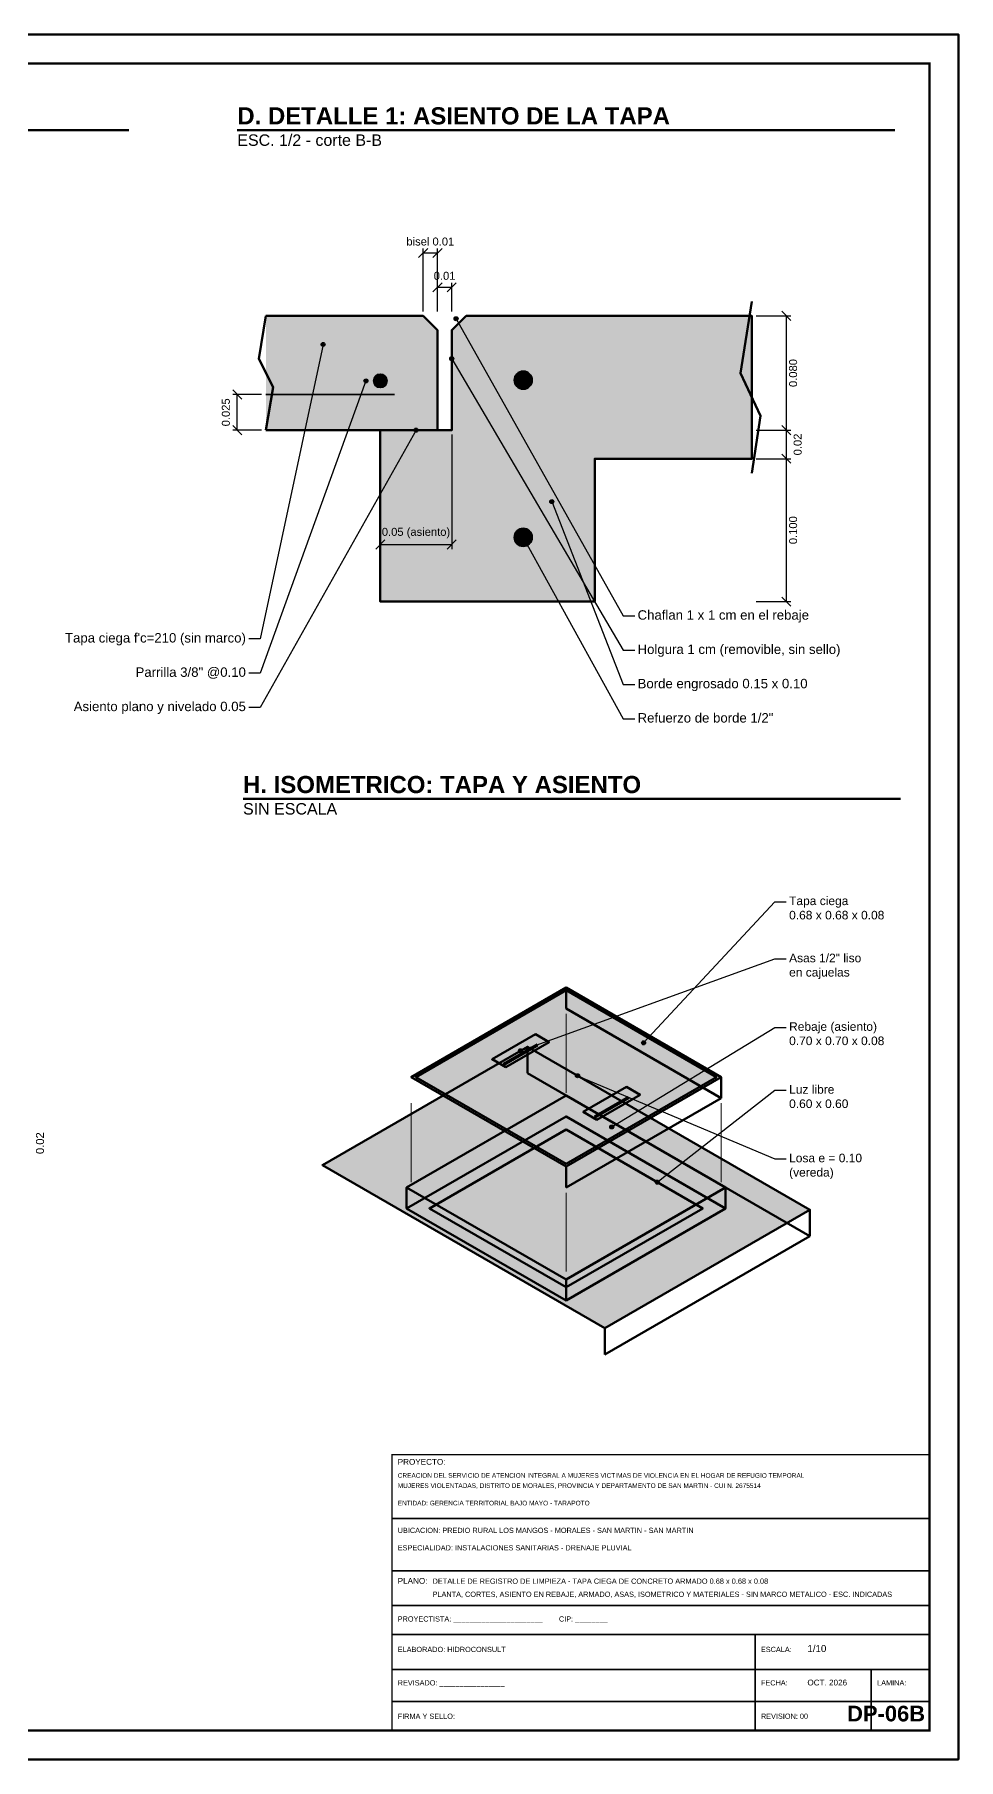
# Model space of a CAD drawing. Header units: metres. Extents: x 349021 to 349543, y 9281040 to 9281959.
# Drawn here: x 349201.21 to 349204.39, y 9281639.79 to 9281645.73 of the extents above; entities that cross this region are included whole.
import ezdxf
from ezdxf.enums import TextEntityAlignment as Align

# ---------------------------------------------------------------- set-up
doc = ezdxf.new("R2010")
doc.units = ezdxf.units.M
doc.header["$LTSCALE"] = 0.25
doc.linetypes.add('CENTER', pattern=[5.08, 3.175, -0.635, 0.635, -0.635])
for name, color, linetype, lineweight in [('ACERO', 1, 'CONTINUOUS', 35), ('ACERO_LISO', 30, 'Continuous', 40), ('CONCRETO', 250, 'CONTINUOUS', 50), ('CONCRETO_ACHURADO', 253, 'Continuous', 13), ('COTAS', 94, 'CONTINUOUS', 18), ('EJES', 1, 'CENTER', 18), ('MARCO', 7, 'CONTINUOUS', 50), ('NOTAS_LLAMADA', 30, 'Continuous', 25), ('ROTULO', 7, 'CONTINUOUS', 35), ('TAPA', 8, 'Continuous', 50), ('TEXTO', 7, 'Continuous', 25), ('TITULOS', 160, 'CONTINUOUS', 35)]:
    doc.layers.add(name, color=color, linetype=linetype, lineweight=lineweight)
doc.layers.add('ROTULO-TEXTO', color=7, linetype='CONTINUOUS')
doc.styles.add('ARIAL', font='arial.ttf')
doc.styles.add('ARIALB', font='arialbd.ttf')
doc.styles.get("Standard").update_dxf_attribs({"font": 'arial.ttf'})
doc.styles.add('TITULOS', font='arialbd.ttf')

# ---------------------------------------------------------------- blocks, each defined once
blk = doc.blocks.new('_OBLIQUE0')
at = {"color": 0, "linetype": 'BYBLOCK'}
blk.add_line((-0.5, -0.5), (0.5, 0.5), dxfattribs=at)

msp = doc.modelspace()

# ---------------------------------------------------------------- hatches: boundary and pattern name
at = {"layer": 'ACERO'}
h = msp.add_hatch(color=1, dxfattribs=at)
edge = h.paths.add_edge_path()
edge.add_arc((349202.4, 9281644.5373), 0.0234, 0, 360)
h = msp.add_hatch(color=1, dxfattribs=at)
edge = h.paths.add_edge_path()
edge.add_arc((349202.892, 9281644.5397), 0.0312, 0, 360)
h = msp.add_hatch(color=1, dxfattribs=at)
edge = h.paths.add_edge_path()
edge.add_arc((349202.892, 9281643.9985), 0.0312, 0, 360)
at = {"layer": 'CONCRETO_ACHURADO'}
for color, points in [(253, [(349202.0064, 9281644.3675), (349202.5968, 9281644.3675), (349202.5968, 9281644.7119), (349202.5476, 9281644.7611), (349202.0064, 9281644.7611)]), (254, [(349202.6952, 9281644.7611), (349203.6792, 9281644.7611), (349203.6792, 9281644.2691), (349203.138, 9281644.2691), (349203.138, 9281643.7771), (349202.4, 9281643.7771), (349202.4, 9281644.3675), (349202.646, 9281644.3675), (349202.646, 9281644.7119)]), (253, [(349203.0396, 9281641.8323), (349203.5727, 9281642.1401), (349203.0396, 9281642.4479), (349202.5065, 9281642.1401)]), (254, [(349203.1729, 9281641.2756), (349203.8785, 9281641.683), (349202.9063, 9281642.2442), (349202.2007, 9281641.8369)]), (252, [(349203.0396, 9281641.4431), (349203.5884, 9281641.7599), (349203.0396, 9281642.0768), (349202.4908, 9281641.7599)])]:
    msp.add_hatch(color=color, dxfattribs=at).paths.add_polyline_path(points)
at = {"layer": 'NOTAS_LLAMADA'}
h = msp.add_hatch(color=30, dxfattribs=at)
edge = h.paths.add_edge_path()
edge.add_arc((349202.6608, 9281644.7513), 0.00689, 0, 360)
h = msp.add_hatch(color=30, dxfattribs=at)
edge = h.paths.add_edge_path()
edge.add_arc((349202.2032, 9281644.6627), 0.00689, 0, 360)
h = msp.add_hatch(color=30, dxfattribs=at)
edge = h.paths.add_edge_path()
edge.add_arc((349202.646, 9281644.6135), 0.00689, 0, 360)
h = msp.add_hatch(color=30, dxfattribs=at)
edge = h.paths.add_edge_path()
edge.add_arc((349202.3508, 9281644.5373), 0.00689, 0, 360)
h = msp.add_hatch(color=30, dxfattribs=at)
edge = h.paths.add_edge_path()
edge.add_arc((349202.523, 9281644.3675), 0.00689, 0, 360)
h = msp.add_hatch(color=30, dxfattribs=at)
edge = h.paths.add_edge_path()
edge.add_arc((349202.9904, 9281644.1215), 0.00689, 0, 360)
h = msp.add_hatch(color=30, dxfattribs=at)
edge = h.paths.add_edge_path()
edge.add_arc((349202.892, 9281643.9985), 0.00689, 0, 360)
h = msp.add_hatch(color=30, dxfattribs=at)
edge = h.paths.add_edge_path()
edge.add_arc((349202.8828, 9281642.2307), 0.00689, 0, 360)
h = msp.add_hatch(color=30, dxfattribs=at)
edge = h.paths.add_edge_path()
edge.add_arc((349203.3062, 9281642.2578), 0.00689, 0, 360)
h = msp.add_hatch(color=30, dxfattribs=at)
edge = h.paths.add_edge_path()
edge.add_arc((349203.0788, 9281642.1447), 0.00689, 0, 360)
h = msp.add_hatch(color=30, dxfattribs=at)
edge = h.paths.add_edge_path()
edge.add_arc((349203.1964, 9281641.9681), 0.00689, 0, 360)
h = msp.add_hatch(color=30, dxfattribs=at)
edge = h.paths.add_edge_path()
edge.add_arc((349203.3532, 9281641.778), 0.00689, 0, 360)

# ---------------------------------------------------------------- linework, layer by layer
at = {"color": 94}
for p, q in [((349202.5476, 9281644.7759), (349202.5476, 9281644.9933)), ((349202.5476, 9281644.9776), (349202.5968, 9281644.9776)), ((349202.5968, 9281644.7759), (349202.5968, 9281644.9933)), ((349202.5968, 9281644.7759), (349202.5968, 9281644.8753)), ((349202.5968, 9281644.8595), (349202.646, 9281644.8595)), ((349202.646, 9281644.7759), (349202.646, 9281644.8753)), ((349203.694, 9281644.7611), (349203.813, 9281644.7611)), ((349203.7973, 9281644.7611), (349203.7973, 9281644.3675)), ((349201.9916, 9281644.4905), (349201.8923, 9281644.4905)), ((349201.908, 9281644.3675), (349201.908, 9281644.4905)), ((349201.9916, 9281644.3675), (349201.8923, 9281644.3675)), ((349203.694, 9281644.3675), (349203.813, 9281644.3675)), ((349203.694, 9281644.3675), (349203.813, 9281644.3675)), ((349203.7973, 9281644.3675), (349203.7973, 9281644.2691)), ((349202.4, 9281644.3528), (349202.4, 9281643.9582)), ((349202.646, 9281644.3528), (349202.646, 9281643.9582)), ((349203.694, 9281644.2691), (349203.813, 9281644.2691)), ((349203.694, 9281644.2691), (349203.813, 9281644.2691)), ((349203.7973, 9281644.2691), (349203.7973, 9281643.7771)), ((349202.4, 9281643.9739), (349202.646, 9281643.9739)), ((349203.694, 9281643.7771), (349203.813, 9281643.7771))]:
    msp.add_line(p, q, dxfattribs=at)
at = {"layer": 'ACERO'}
msp.add_line((349202.0064, 9281644.4905), (349202.4492, 9281644.4905), dxfattribs=at)
for centre, radius in [((349202.4, 9281644.5373), 0.0234), ((349202.892, 9281644.5397), 0.0312), ((349202.892, 9281643.9985), 0.0312)]:
    msp.add_circle(centre, radius, dxfattribs=at)
at = {"layer": 'ACERO_LISO', "const_width": 0.0118}
for points in [[(349202.824, 9281642.1831), (349202.9416, 9281642.251)], [(349203.1376, 9281642.0021), (349203.2552, 9281642.07)]]:
    msp.add_lwpolyline(points, dxfattribs=at)
at = {"layer": 'CONCRETO'}
for p, q in [((349202.9063, 9281642.2442), (349202.9063, 9281642.1537)), ((349203.8785, 9281641.5924), (349202.9063, 9281642.1537)), ((349202.4908, 9281641.7599), (349202.4908, 9281641.6875)), ((349203.5884, 9281641.7599), (349203.5884, 9281641.6875)), ((349203.8785, 9281641.683), (349203.8785, 9281641.5924)), ((349203.1729, 9281641.1851), (349203.8785, 9281641.5924)), ((349203.0396, 9281641.4431), (349203.0396, 9281641.3706)), ((349203.1729, 9281641.2756), (349203.1729, 9281641.1851))]:
    msp.add_line(p, q, dxfattribs=at)
msp.add_lwpolyline([(349203.6792, 9281644.8103), (349203.6398, 9281644.5643), (349203.7087, 9281644.4167), (349203.6792, 9281644.2199)], dxfattribs=at)
for points in [[(349202.6952, 9281644.7611), (349203.6792, 9281644.7611), (349203.6792, 9281644.2691), (349203.138, 9281644.2691), (349203.138, 9281643.7771), (349202.4, 9281643.7771), (349202.4, 9281644.3675), (349202.646, 9281644.3675), (349202.646, 9281644.7119)], [(349202.8318, 9281642.1741), (349202.9808, 9281642.2601), (349202.9338, 9281642.2872), (349202.7848, 9281642.2012)], [(349203.1729, 9281641.2756), (349203.8785, 9281641.683), (349202.9063, 9281642.2442), (349202.2007, 9281641.8369)], [(349203.1454, 9281641.993), (349203.2944, 9281642.079), (349203.2474, 9281642.1062), (349203.0984, 9281642.0202)], [(349203.0396, 9281641.4431), (349203.5884, 9281641.7599), (349203.0396, 9281642.0768), (349202.4908, 9281641.7599)], [(349203.0396, 9281641.3706), (349203.5884, 9281641.6875), (349203.0396, 9281642.0043), (349202.4908, 9281641.6875)], [(349203.0396, 9281641.4159), (349203.51, 9281641.6875), (349203.0396, 9281641.9591), (349202.5692, 9281641.6875)]]:
    msp.add_lwpolyline(points, close=True, dxfattribs=at)
at = {"layer": 'Defpoints'}
for p in [(349202.5476, 9281644.9776), (349202.5968, 9281644.8595), (349202.5476, 9281644.7611), (349202.5968, 9281644.7611), (349202.5968, 9281644.7611), (349202.646, 9281644.7611), (349203.6792, 9281644.7611), (349203.7973, 9281644.7611), (349202.0064, 9281644.4905), (349201.908, 9281644.3675), (349202.0064, 9281644.3675), (349202.4, 9281644.3675), (349202.646, 9281644.3675), (349203.6792, 9281644.3675), (349203.6792, 9281644.3675), (349203.7973, 9281644.3675), (349203.6792, 9281644.2691), (349203.6792, 9281644.2691), (349203.7973, 9281644.2691), (349202.4, 9281643.9739), (349203.6792, 9281643.7771)]:
    msp.add_point(p, dxfattribs=at)
at = {"layer": 'EJES'}
for p, q in [((349203.0396, 9281642.3574), (349203.0396, 9281642.0858)), ((349202.5065, 9281642.0496), (349202.5065, 9281641.778)), ((349203.5727, 9281642.0496), (349203.5727, 9281641.778)), ((349203.0396, 9281641.7418), (349203.0396, 9281641.4702))]:
    msp.add_line(p, q, dxfattribs=at)
at = {"layer": 'MARCO'}
msp.add_lwpolyline([(349195.98, 9281639.79), (349204.39, 9281639.79), (349204.39, 9281645.73), (349195.98, 9281645.73)], close=True, dxfattribs=at)
at = {"layer": 'MARCO', "const_width": 0.008}
msp.add_lwpolyline([(349196.23, 9281639.89), (349204.29, 9281639.89), (349204.29, 9281645.63), (349196.23, 9281645.63)], close=True, dxfattribs=at)
at = {"layer": 'NOTAS_LLAMADA'}
for points in [[(349202.6608, 9281644.7513), (349203.2364, 9281643.7279), (349203.2758, 9281643.7279)], [(349202.2032, 9281644.6627), (349201.9867, 9281643.6492), (349201.9474, 9281643.6492)], [(349202.646, 9281644.6135), (349203.2364, 9281643.6098), (349203.2758, 9281643.6098)], [(349202.3508, 9281644.5373), (349201.9867, 9281643.5311), (349201.9474, 9281643.5311)], [(349202.523, 9281644.3675), (349201.9867, 9281643.413), (349201.9474, 9281643.413)], [(349202.9904, 9281644.1215), (349203.2364, 9281643.4918), (349203.2758, 9281643.4918)], [(349202.892, 9281643.9985), (349203.2364, 9281643.3737), (349203.2758, 9281643.3737)], [(349203.3062, 9281642.2578), (349203.7579, 9281642.7439), (349203.7973, 9281642.7439)], [(349202.8828, 9281642.2307), (349203.7579, 9281642.5471), (349203.7973, 9281642.5471)], [(349203.1964, 9281641.9681), (349203.7579, 9281642.311), (349203.7973, 9281642.311)], [(349203.0788, 9281642.1447), (349203.7579, 9281641.8583), (349203.7973, 9281641.8583)], [(349203.3532, 9281641.778), (349203.7579, 9281642.0945), (349203.7973, 9281642.0945)]]:
    msp.add_lwpolyline(points, dxfattribs=at)
for centre in [(349202.6608, 9281644.7513), (349202.2032, 9281644.6627), (349202.646, 9281644.6135), (349202.3508, 9281644.5373), (349202.523, 9281644.3675), (349202.9904, 9281644.1215), (349202.892, 9281643.9985), (349202.8828, 9281642.2307), (349203.3062, 9281642.2578), (349203.0788, 9281642.1447), (349203.1964, 9281641.9681), (349203.3532, 9281641.778)]:
    msp.add_circle(centre, 0.00689, dxfattribs=at)
at = {"layer": 'ROTULO'}
for p, q in [((349202.44, 9281640.62), (349204.29, 9281640.62)), ((349202.44, 9281640.44), (349204.29, 9281640.44)), ((349202.44, 9281640.32), (349204.29, 9281640.32)), ((349202.44, 9281640.22), (349204.29, 9281640.22)), ((349203.69, 9281640.22), (349203.69, 9281639.89)), ((349202.44, 9281640.1), (349204.29, 9281640.1)), ((349204.09, 9281640.1), (349204.09, 9281639.89)), ((349202.44, 9281639.99), (349204.29, 9281639.99))]:
    msp.add_line(p, q, dxfattribs=at)
at = {"layer": 'ROTULO', "const_width": 0.005}
msp.add_lwpolyline([(349202.44, 9281639.89), (349204.29, 9281639.89), (349204.29, 9281640.84), (349202.44, 9281640.84)], close=True, dxfattribs=at)
at = {"layer": 'TAPA'}
for p, q in [((349203.0396, 9281642.4479), (349203.0396, 9281642.3755)), ((349203.5727, 9281642.0677), (349203.0396, 9281642.3755)), ((349203.5727, 9281642.1401), (349203.5727, 9281642.0677)), ((349203.0396, 9281641.7599), (349203.5727, 9281642.0677)), ((349203.0396, 9281641.8323), (349203.0396, 9281641.7599))]:
    msp.add_line(p, q, dxfattribs=at)
for points in [[(349202.0064, 9281644.7611), (349201.9818, 9281644.6135), (349202.031, 9281644.5151), (349202.0064, 9281644.3675)], [(349202.0064, 9281644.3675), (349202.5968, 9281644.3675), (349202.5968, 9281644.7119), (349202.5476, 9281644.7611), (349202.0064, 9281644.7611)]]:
    msp.add_lwpolyline(points, dxfattribs=at)
for points in [[(349203.0396, 9281641.8323), (349203.5727, 9281642.1401), (349203.0396, 9281642.4479), (349202.5065, 9281642.1401)], [(349203.0396, 9281641.8414), (349203.557, 9281642.1401), (349203.0396, 9281642.4389), (349202.5222, 9281642.1401)]]:
    msp.add_lwpolyline(points, close=True, dxfattribs=at)
at = {"layer": 'TITULOS', "lineweight": 70}
for p, q in [((349199.2709, 9281645.4007), (349201.5341, 9281645.4007)), ((349201.908, 9281645.4007), (349204.1712, 9281645.4007)), ((349201.9277, 9281643.0982), (349204.1909, 9281643.0982))]:
    msp.add_line(p, q, dxfattribs=at)

# ---------------------------------------------------------------- block references
at = {"layer": 'COTAS', "color": 94, "xscale": 0.031488, "yscale": 0.031488, "zscale": 0.00984}
for p in [(349202.5476, 9281644.9776), (349202.5968, 9281644.9776), (349202.5968, 9281644.8595), (349202.646, 9281644.8595), (349202.4, 9281643.9739), (349202.646, 9281643.9739)]:
    msp.add_blockref('_OBLIQUE0', p, dxfattribs=at)
at = {"layer": 'COTAS', "color": 94, "xscale": 0.031488, "yscale": 0.031488, "zscale": 0.00984, "rotation": 90}
for p in [(349203.7973, 9281644.7611), (349201.908, 9281644.4905), (349201.908, 9281644.3675), (349203.7973, 9281644.3675), (349203.7973, 9281644.3675), (349203.7973, 9281644.2691), (349203.7973, 9281644.2691), (349203.7973, 9281643.7771)]:
    msp.add_blockref('_OBLIQUE0', p, dxfattribs=at)

# ---------------------------------------------------------------- texts
at = {"layer": 'COTAS', "color": 7, "attachment_point": 5, "style": 'ARIAL'}
for s, insert, char_height in [('bisel 0.01', (349202.5722, 9281645.017), 0.02755), ('0.01', (349202.6214, 9281644.8989), 0.02755), ('0.05 (asiento)', (349202.523, 9281644.0133), 0.027552)]:
    msp.add_mtext(s, dxfattribs=dict(at, insert=insert, char_height=char_height))
at = {"layer": 'COTAS', "color": 7, "char_height": 0.02755, "attachment_point": 5, "rotation": 90, "style": 'ARIAL'}
for s, insert in [('0.080', (349203.8209, 9281644.5643)), ('0.025', (349201.8686, 9281644.429)), ('0.02', (349203.8366, 9281644.3183)), ('0.100', (349203.8209, 9281644.0231)), ('0.02', (349201.229, 9281641.9124))]:
    msp.add_mtext(s, dxfattribs=dict(at, insert=insert))
at = {"layer": 'ROTULO-TEXTO'}
for s, height, p in [('PROYECTO:', 0.02, (349202.46, 9281640.805)), ('CREACION DEL SERVICIO DE ATENCION INTEGRAL A MUJERES VICTIMAS DE VIOLENCIA EN EL HOGAR DE REFUGIO TEMPORAL', 0.016, (349202.46, 9281640.76)), ('MUJERES VIOLENTADAS, DISTRITO DE MORALES, PROVINCIA Y DEPARTAMENTO DE SAN MARTIN - CUI N. 2675514', 0.016, (349202.46, 9281640.725)), ('ENTIDAD: GERENCIA TERRITORIAL BAJO MAYO - TARAPOTO', 0.016, (349202.46, 9281640.665)), ('UBICACION: PREDIO RURAL LOS MANGOS - MORALES - SAN MARTIN - SAN MARTIN', 0.018, (349202.46, 9281640.57)), ('ESPECIALIDAD: INSTALACIONES SANITARIAS - DRENAJE PLUVIAL', 0.018, (349202.46, 9281640.51)), ('PLANO:', 0.02, (349202.46, 9281640.395)), ('DETALLE DE REGISTRO DE LIMPIEZA - TAPA CIEGA DE CONCRETO ARMADO 0.68 x 0.68 x 0.08', 0.018146, (349202.58, 9281640.395)), ('PLANTA, CORTES, ASIENTO EN REBAJE, ARMADO, ASAS, ISOMETRICO Y MATERIALES - SIN MARCO METALICO - ESC. INDICADAS', 0.018, (349202.58, 9281640.35)), ('PROYECTISTA: ______________________        CIP: ________', 0.018, (349202.46, 9281640.265)), ('ELABORADO: HIDROCONSULT', 0.018, (349202.46, 9281640.16)), ('ESCALA:', 0.018, (349203.71, 9281640.16)), ('1/10', 0.024, (349203.87, 9281640.16)), ('REVISADO: ________________', 0.018, (349202.46, 9281640.045)), ('FECHA:', 0.018, (349203.71, 9281640.045)), ('OCT. 2026', 0.02, (349203.87, 9281640.045)), ('LAMINA:', 0.018, (349204.11, 9281640.045)), ('FIRMA Y SELLO:', 0.018, (349202.46, 9281639.93)), ('REVISION: 00', 0.018, (349203.71, 9281639.93))]:
    msp.add_text(s, height=height, dxfattribs=at).set_placement(p)
at = {"layer": 'TEXTO', "style": 'ARIAL'}
for s, insert, char_height, width, attachment_point in [('Chaflan 1 x 1 cm en el rebaje', (349203.2856, 9281643.7474), 0.032472, 0.7872, 1), ("Tapa ciega f'c=210 (sin marco)", (349201.9375, 9281643.6687), 0.032472, 0.738, 3), ('Holgura 1 cm (removible, sin sello)', (349203.2856, 9281643.6293), 0.032472, 0.7872, 1), ('Parrilla 3/8" @0.10', (349201.9375, 9281643.5506), 0.032472, 0.738, 3), ('Borde engrosado 0.15 x 0.10', (349203.2856, 9281643.5112), 0.032472, 0.7872, 1), ('Asiento plano y nivelado 0.05', (349201.9375, 9281643.4325), 0.032472, 0.738, 3), ('Refuerzo de borde 1/2"', (349203.2856, 9281643.3932), 0.032472, 0.7872, 1), ('Tapa ciega\\P0.68 x 0.68 x 0.08', (349203.8071, 9281642.7616), 0.02952, 0.492, 1), ('Asas 1/2" liso\\Pen cajuelas', (349203.8071, 9281642.5648), 0.02952, 0.492, 1), ('Rebaje (asiento)\\P0.70 x 0.70 x 0.08', (349203.8071, 9281642.3287), 0.02952, 0.492, 1), ('Luz libre\\P0.60 x 0.60', (349203.8071, 9281642.1122), 0.02952, 0.492, 1), ('Losa e = 0.10\\P(vereda)', (349203.8071, 9281641.876), 0.02952, 0.492, 1)]:
    msp.add_mtext(s, dxfattribs=dict(at, insert=insert, char_height=char_height, width=width, attachment_point=attachment_point))
at = {"layer": 'TITULOS'}
for s, height, style, p in [('D. DETALLE 1: ASIENTO DE LA TAPA', 0.05904, 'ARIALB', (349201.908, 9281645.4204)), ('ESC. 1/2 - corte B-B', 0.03936, 'ARIAL', (349201.908, 9281645.3466)), ('H. ISOMETRICO: TAPA Y ASIENTO', 0.05904, 'ARIALB', (349201.9277, 9281643.1178)), ('SIN ESCALA', 0.03936, 'ARIAL', (349201.9277, 9281643.044))]:
    msp.add_text(s, height=height, dxfattribs=dict(at, style=style)).set_placement(p)
at = {"layer": 'TITULOS', "style": 'TITULOS'}
msp.add_text('DP-06B', height=0.054, dxfattribs=at).set_placement((349204.275, 9281639.905), align=Align.BOTTOM_RIGHT)

doc.saveas('drawing.dxf')
